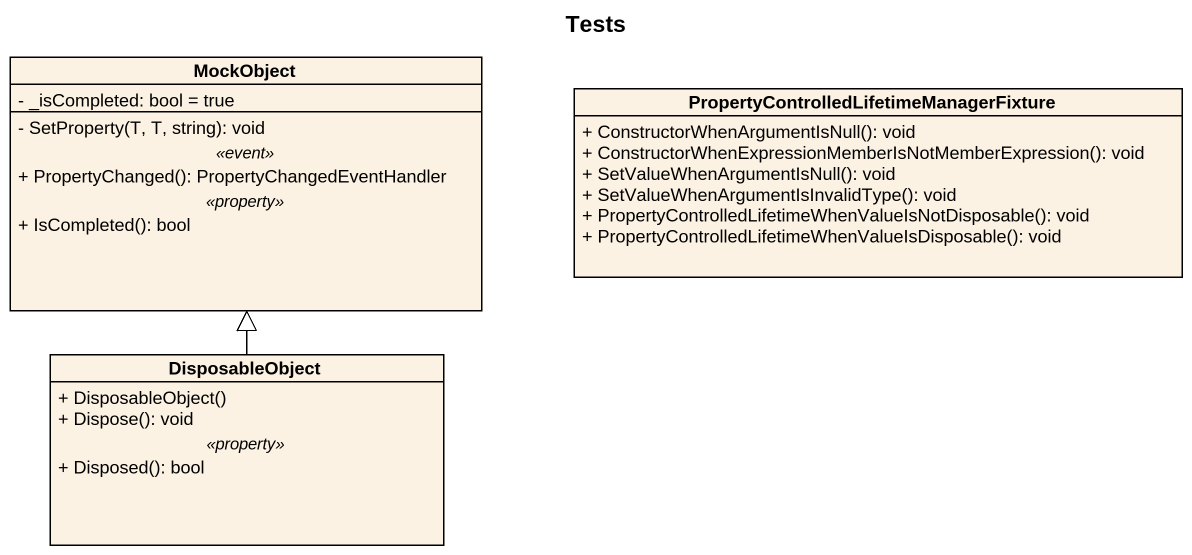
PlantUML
@startuml
title Tests
hide circle
hide empty members
skinparam classAttributeIconSize 0
class MockObject {
  - _isCompleted: bool = true
  --
  - SetProperty(T, T, string): void
  .. <<event>> ..
  + PropertyChanged(): PropertyChangedEventHandler
  .. <<property>> ..
  + IsCompleted(): bool
}
class "PropertyControlledLifetimeManagerFixture" as PropertyControlledLifetimeMa {
  + ConstructorWhenArgumentIsNull(): void
  + ConstructorWhenExpressionMemberIsNotMemberExpression(): void
  + SetValueWhenArgumentIsNull(): void
  + SetValueWhenArgumentIsInvalidType(): void
  + PropertyControlledLifetimeWhenValueIsNotDisposable(): void
  + PropertyControlledLifetimeWhenValueIsDisposable(): void
}
class DisposableObject {
  + DisposableObject()
  + Dispose(): void
  .. <<property>> ..
  + Disposed(): bool
}
DisposableObject -up-|> MockObject
@enduml
